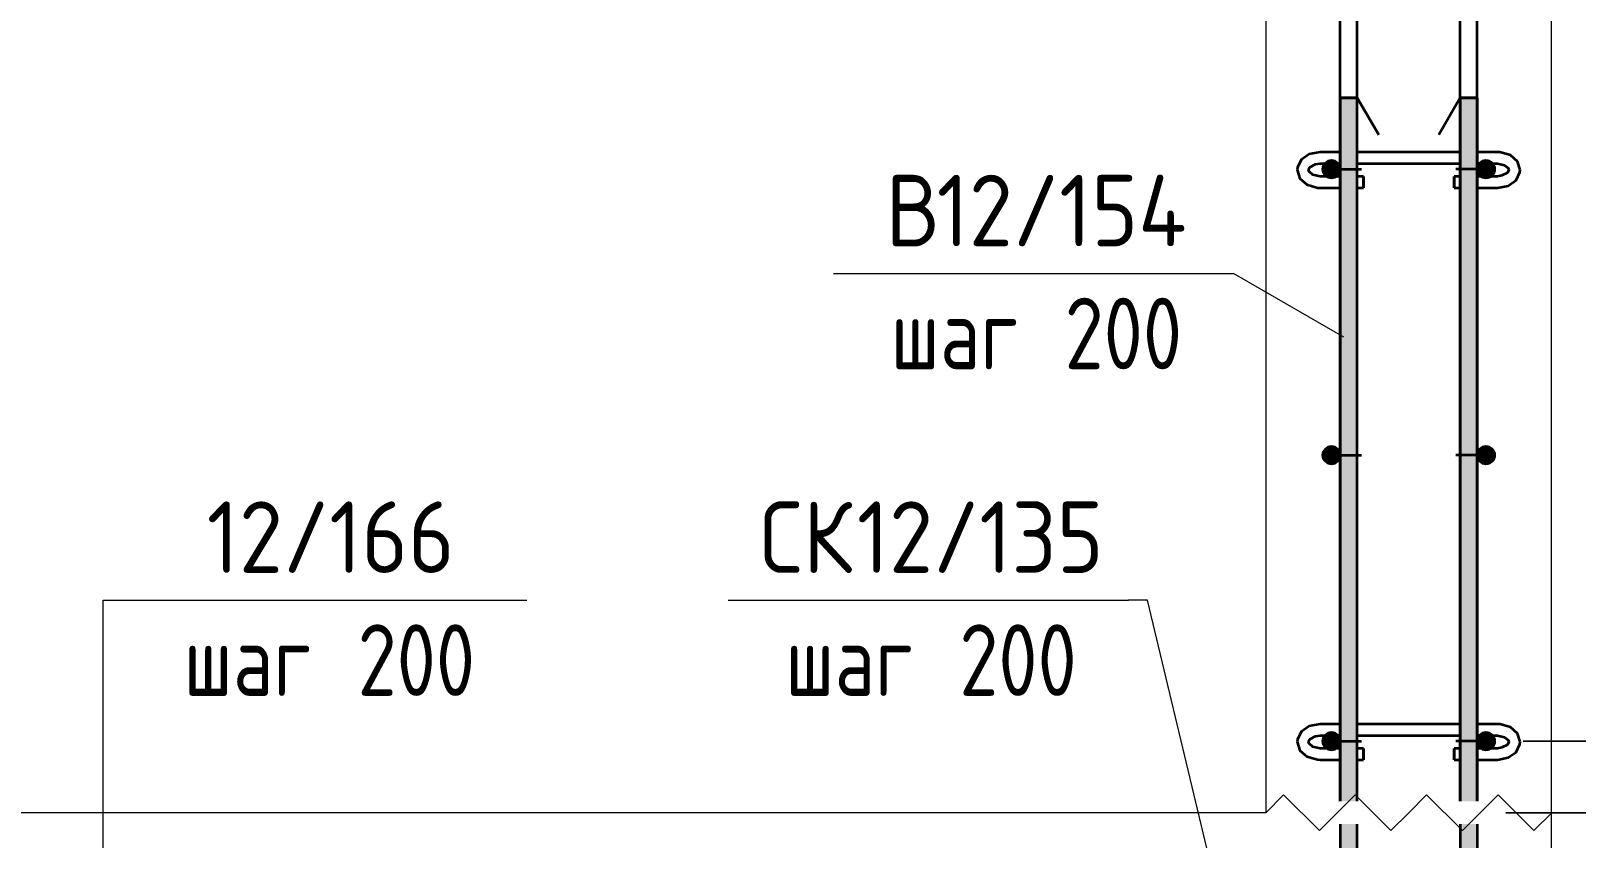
# Model space of a CAD drawing. Header units: millimetres. Extents: x 2384 to 38512, y -3571 to 48684.
# Drawn here: x 32509 to 33589, y -2588 to -2023 of the extents above; entities that cross this region are included whole.
import ezdxf

# ---------------------------------------------------------------- set-up
doc = ezdxf.new("R2010")
doc.units = ezdxf.units.MM
for name, color, linetype, lineweight in [('AA_Dim', 7, 'Continuous', 9), ('AA_Dim-20', 7, 'Continuous', 9), ('AA_Oformlenie', 7, 'Continuous', 9), ('AA_Vinoska', 7, 'Continuous', 9), ('AF_Stena_Опалубка', 253, 'Continuous', 20), ('KR_Armatura', 7, 'Continuous', 20), ('KR_Armatura_Tonkie', 7, 'Continuous', 20), ('KR_Fundament', 7, 'Continuous', 20)]:
    doc.layers.add(name, color=color, linetype=linetype, lineweight=lineweight)
doc.styles.add('ISOCPEUR_1', font='isocpeur.ttf', dxfattribs={"width": 0.9, "height": 50})
doc.styles.add('ISOCPEUR_2', font='isocpeur.ttf', dxfattribs={"width": 0.8, "height": 50})
doc.dimstyles.new('00_Точн_3_знака__прозр_', dxfattribs={"dimscale": 304.8, "dimtxt": 49.799059, "dimasz": 0.111549, "dimexe": 0.098425, "dimexo": 0.065617, "dimgap": 0.006562, "dimtad": 1, "dimdec": 3, "dimrnd": 0.001, "dimdsep": 46, "dimtxsty": 'ISOCPEUR_1', "dimblk1": 'OBLIQUE', "dimblk2": 'OBLIQUE', "dimsah": 1, "dimcen": 0.09, "dimdle": 0.098425, "dimazin": 0, "dimtfac": 1, "dimtdec": 4, "dimtix": 1, "dimtmove": 1, "dimatfit": 3, "dimfxl": 1, "dimtvp": 1, "dimtolj": 1, "dimtzin": 0, "dimlwd": 18, "dimlwe": 18, "dimarcsym": 2})
doc.dimstyles.new('00_Точн_3_знака__прозр__1', dxfattribs={"dimscale": 304.8, "dimtxt": 49.799059, "dimasz": 0.111549, "dimexe": 0.098425, "dimexo": 0.065617, "dimgap": 0.006562, "dimtad": 1, "dimdec": 3, "dimrnd": 0.001, "dimdsep": 46, "dimtxsty": 'ISOCPEUR_1', "dimblk1": 'OBLIQUE', "dimblk2": 'OBLIQUE', "dimsah": 1, "dimcen": 0.09, "dimdle": 0.098425, "dimazin": 0, "dimtfac": 1, "dimtdec": 4, "dimtix": 1, "dimtmove": 0, "dimatfit": 3, "dimfxl": 1, "dimtvp": 1, "dimtolj": 1, "dimtzin": 0, "dimlwd": 18, "dimlwe": 18, "dimarcsym": 2})

# ---------------------------------------------------------------- blocks, each defined once
blk = doc.blocks.new('265_Выпуск П одной длины _НесАрм_РабПлоск_ - В1 _d12_ t200-3748919-Сечение 10')
at = {"layer": 'KR_Armatura_Tonkie', "lineweight": 35}
h = blk.add_hatch(color=256, dxfattribs=at)
h.paths.add_polyline_path([(5368.1, -2776), (5374.1, -2776), (5373.9, -2621.2), (5373.7, -2621), (5372, -2617.6), (5371.7, -2616), (5372.3, -2613.9), (5373, -2612.2), (5374.1, -2610.1), (5373.9, -2578), (5362.1, -2578), (5362.3, -2610.8), (5362.3, -2610.8), (5364.1, -2614.4), (5364.4, -2616), (5363.8, -2618.1), (5363.5, -2619), (5362.1, -2621.9), (5362.3, -2776), (5366.5, -2776)])
h.paths.add_polyline_path([(5367.6, -2562), (5374.1, -2562), (5373.9, -2070), (5362.1, -2070), (5362.3, -2562), (5366.5, -2562)])
h = blk.add_hatch(color=256, dxfattribs=at)
h.paths.add_polyline_path([(5447, -2776), (5456.4, -2776), (5456.4, -2651.8), (5457.3, -2644), (5457.9, -2643.5), (5458.1, -2641.1), (5457.9, -2578), (5446.1, -2578), (5446.3, -2623), (5447.2, -2626.2), (5448.2, -2631.8), (5447.8, -2636.3), (5446.7, -2638.2), (5446.3, -2639.6), (5446.2, -2639.8), (5446.1, -2640.7), (5446.3, -2776), (5446.9, -2776)])
h.paths.add_polyline_path([(5455.1, -2562), (5458.1, -2562), (5457.9, -2070), (5446.1, -2070), (5446.3, -2562), (5454.6, -2562)])
for points in [[(5404.1, -2818), (5404.1, -2806), (5396.3, -2805), (5388.6, -2801.7), (5382.8, -2797.2), (5378.1, -2791), (5375.1, -2783.8), (5373.9, -2776), (5362.1, -2776), (5363.5, -2786.9), (5367.7, -2797), (5375, -2806.2), (5375.2, -2806.2), (5378.9, -2807.7), (5388.5, -2812), (5391.9, -2813.9), (5398.9, -2816.6), (5400.9, -2817.2), (5400.9, -2817.4), (5403.2, -2817.9)], [(5416.1, -2818), (5427.6, -2816.3), (5428.5, -2814.3), (5434.7, -2811.3), (5438.2, -2810.9), (5445.2, -2803.5), (5448.1, -2800.3), (5449.1, -2798.9), (5451.3, -2794.3), (5454.5, -2787.4), (5455.8, -2783.1), (5456.3, -2780.3), (5456.3, -2776), (5446.1, -2776), (5445, -2783.8), (5441.7, -2791.4), (5437.3, -2797.2), (5431.1, -2802), (5423.8, -2805), (5416.1, -2806.2), (5416.1, -2817.8)], [(5404.1, -2818), (5416.1, -2817.8), (5416.1, -2806), (5404.1, -2806.2), (5404.1, -2817.8)]]:
    blk.add_hatch(color=256, dxfattribs=at).paths.add_polyline_path(points)
for p, q in [((5362.1, -2070), (5362.1, -2562)), ((5362.1, -2070), (5368.1, -2070)), ((5373.9, -2070), (5362.3, -2070)), ((5368.1, -2070), (5369.6, -2070)), ((5369.6, -2070), (5374.1, -2070)), ((5374.1, -2562), (5374.1, -2070)), ((5374.1, -2070), (5389.1, -2096)), ((5446.1, -2070), (5431.1, -2096)), ((5446.1, -2070), (5446.1, -2562)), ((5446.1, -2070), (5458.1, -2070)), ((5457.9, -2070), (5446.3, -2070)), ((5458.1, -2562), (5458.1, -2070)), ((5362.1, -2578), (5362.1, -2610)), ((5374.1, -2610), (5374.1, -2578)), ((5446.1, -2578), (5446.1, -2610)), ((5458.1, -2610), (5458.1, -2578)), ((5362.1, -2610), (5362.1, -2611.4)), ((5374.1, -2611.4), (5374.1, -2610)), ((5446.1, -2610), (5446.1, -2622)), ((5458.1, -2622), (5458.1, -2610)), ((5362.1, -2620.6), (5362.1, -2622)), ((5362.1, -2622), (5362.1, -2776)), ((5374.1, -2622), (5374.1, -2620.6)), ((5374.1, -2776), (5374.1, -2622)), ((5446.1, -2622), (5446.1, -2623.5)), ((5458.1, -2646.3), (5458.1, -2622)), ((5446.1, -2637.7), (5446.1, -2776)), ((5375.3, -2806), (5377.1, -2807.8)), ((5416.1, -2806), (5404.1, -2806)), ((5404.1, -2818), (5416.1, -2818))]:
    blk.add_line(p, q, dxfattribs=at)
at = {"layer": 'KR_Armatura_Tonkie', "lineweight": 35, "flags": 128}
for points in [[(5362.1, -2776), (5364, -2788.7), (5369.7, -2800.2), (5375.3, -2806)], [(5404.1, -2806), (5393.4, -2804), (5384.1, -2798.4), (5377.5, -2789.9), (5374.3, -2779.5), (5374.1, -2776)], [(5446.1, -2776), (5444.1, -2786.7), (5438.5, -2795.9), (5430, -2802.6), (5419.6, -2805.8), (5416.1, -2806)], [(5444.7, -2806), (5449.5, -2801.4), (5455.6, -2790.1), (5456, -2788)], [(5416.1, -2818), (5428.7, -2816), (5440.3, -2810.3), (5444.7, -2806)], [(5393.1, -2816.2), (5402.5, -2818), (5404.1, -2818)]]:
    blk.add_lwpolyline(points, dxfattribs=at)
blk = doc.blocks.new('265_Выпуск П одной длины _НесАрм_РабПлоск_ - В1 _d12_ t200-V97-Сечение 10')
at = {"layer": 'KR_Armatura_Tonkie', "lineweight": 35}
for p, q in [((5362.1, -2070), (5362.1, -2562)), ((5373.9, -2070), (5362.3, -2070)), ((5362.3, -2070), (5373.9, -2070)), ((5374.1, -2562), (5374.1, -2070)), ((5374.1, -2070), (5389.1, -2096)), ((5446.1, -2070), (5431.1, -2096)), ((5446.1, -2070), (5446.1, -2562)), ((5446.3, -2070), (5457.9, -2070)), ((5457.9, -2070), (5446.3, -2070)), ((5458.1, -2562), (5458.1, -2070)), ((5362.1, -2578), (5362.1, -2610)), ((5374.1, -2610), (5374.1, -2578)), ((5446.1, -2578), (5446.1, -2610)), ((5458.1, -2610), (5458.1, -2578)), ((5446.1, -2610), (5446.1, -2621)), ((5458.1, -2622), (5458.1, -2610)), ((5362.1, -2622), (5362.1, -2776)), ((5374.1, -2776), (5374.1, -2622)), ((5458.1, -2639.8), (5458.1, -2622)), ((5446.1, -2641.9), (5446.1, -2776)), ((5446.1, -2776), (5444.3, -2785.5)), ((5377, -2788.5), (5374.7, -2781)), ((5443.3, -2788), (5439.3, -2794.5)), ((5383.7, -2797.9), (5377.8, -2790.3)), ((5437.9, -2796.4), (5430.4, -2802.3)), ((5392, -2803.2), (5385.5, -2799.3)), ((5404.1, -2806), (5394.5, -2804.3)), ((5416.1, -2806), (5404.1, -2806)), ((5428.5, -2803), (5421, -2805.3)), ((5404.1, -2818), (5416.1, -2818))]:
    blk.add_line(p, q, dxfattribs=at)
at = {"layer": 'KR_Armatura_Tonkie', "lineweight": 35, "flags": 128}
for points in [[(5363.9, -2787.8), (5364, -2788.7), (5365.4, -2791.4)], [(5369, -2798.7), (5369.7, -2800.2), (5371.6, -2802.1)]]:
    blk.add_lwpolyline(points, dxfattribs=at)
blk = doc.blocks.new('261_Шпилька массив _НесАрм_РабПлоск_ - 8 А240-3919096-Сечение 10')
at = {"layer": 'KR_Armatura_Tonkie', "lineweight": 35}
for p, q in [((5361.9, -2108), (5348.1, -2108)), ((5348.1, -2116), (5351.6, -2116)), ((5360.5, -2116), (5361.9, -2116)), ((5446.1, -2108), (5374.1, -2108)), ((5374.1, -2116), (5446.1, -2116)), ((5472.1, -2108), (5458.1, -2108)), ((5458.1, -2116), (5459.6, -2116)), ((5468.5, -2116), (5472.1, -2116)), ((5352.8, -2125), (5348.1, -2125)), ((5361.9, -2125), (5359.3, -2125)), ((5378.4, -2125), (5374.1, -2125)), ((5378.4, -2125), (5378.4, -2131.8)), ((5378.4, -2126.2), (5378.4, -2125.1)), ((5378.4, -2132.8), (5378.4, -2126.2)), ((5446.1, -2125), (5441.8, -2125)), ((5441.8, -2131.8), (5441.8, -2125)), ((5441.8, -2125.1), (5441.8, -2126.2)), ((5441.8, -2126.2), (5441.8, -2127.9)), ((5441.8, -2128.1), (5441.8, -2132.8)), ((5460.8, -2125), (5458.1, -2125)), ((5472.1, -2125), (5467.3, -2125)), ((5348.1, -2133), (5361.9, -2133)), ((5374.1, -2133), (5378.4, -2133)), ((5378.4, -2131.8), (5378.4, -2133)), ((5441.8, -2133), (5441.8, -2131.8)), ((5441.8, -2133), (5446.1, -2133)), ((5458.1, -2133), (5472.1, -2133)), ((5361.9, -2508), (5348.1, -2508)), ((5348.1, -2516), (5351.6, -2516)), ((5360.5, -2516), (5361.9, -2516)), ((5446.1, -2508), (5374.1, -2508)), ((5374.1, -2516), (5446.1, -2516)), ((5472.1, -2508), (5458.1, -2508)), ((5458.1, -2516), (5459.6, -2516)), ((5468.5, -2516), (5472.1, -2516)), ((5352.8, -2525), (5348.1, -2525)), ((5361.9, -2525), (5359.3, -2525)), ((5378.4, -2525), (5374.1, -2525)), ((5378.4, -2525), (5378.4, -2531.8)), ((5378.4, -2526.2), (5378.4, -2525.1)), ((5378.4, -2532.8), (5378.4, -2526.2)), ((5446.1, -2525), (5441.8, -2525)), ((5441.8, -2531.8), (5441.8, -2525)), ((5441.8, -2525.1), (5441.8, -2526.2)), ((5441.8, -2526.2), (5441.8, -2532.8)), ((5460.8, -2525), (5458.1, -2525)), ((5472.1, -2525), (5467.3, -2525)), ((5348.1, -2533), (5362.1, -2533)), ((5374.1, -2533), (5378.4, -2533)), ((5378.4, -2531.8), (5378.4, -2533)), ((5441.8, -2533), (5441.8, -2531.8)), ((5441.8, -2533), (5446.1, -2533)), ((5458.1, -2533), (5472.1, -2533))]:
    blk.add_line(p, q, dxfattribs=at)
at = {"layer": 'KR_Armatura_Tonkie', "lineweight": 35, "flags": 128}
for points in [[(5348.1, -2108), (5340.5, -2109.5), (5334.9, -2113.4), (5332.2, -2118.9), (5332.1, -2120.5)], [(5340.1, -2120.5), (5341, -2118.5), (5344.8, -2116.4), (5348.1, -2116)], [(5488.1, -2120.5), (5486.2, -2114.6), (5481.2, -2110.2), (5473.9, -2108.1), (5472.1, -2108)], [(5472.1, -2116), (5477.1, -2117.1), (5479.7, -2119.3), (5480.1, -2120.5)], [(5332.1, -2120.5), (5333.9, -2126.4), (5338.9, -2130.8), (5346.2, -2132.9), (5348.1, -2133)], [(5348.1, -2125), (5343, -2123.9), (5340.4, -2121.7), (5340.1, -2120.5)], [(5472.1, -2133), (5479.6, -2131.5), (5485.3, -2127.6), (5487.9, -2122.1), (5488.1, -2120.5)], [(5480.1, -2120.5), (5479.1, -2122.5), (5475.3, -2124.5), (5472.1, -2125)], [(5348.1, -2508), (5340.5, -2509.5), (5334.9, -2513.4), (5332.2, -2518.9), (5332.1, -2520.5)], [(5340.1, -2520.5), (5341, -2518.5), (5344.8, -2516.4), (5348.1, -2516)], [(5488.1, -2520.5), (5486.2, -2514.6), (5481.2, -2510.2), (5473.9, -2508.1), (5472.1, -2508)], [(5472.1, -2516), (5477.1, -2517.1), (5479.7, -2519.3), (5480.1, -2520.5)], [(5332.1, -2520.5), (5333.9, -2526.4), (5338.9, -2530.8), (5346.2, -2532.9), (5348.1, -2533)], [(5348.1, -2525), (5343, -2523.9), (5340.4, -2521.7), (5340.1, -2520.5)], [(5472.1, -2533), (5479.6, -2531.5), (5485.3, -2527.6), (5487.9, -2522.1), (5488.1, -2520.5)], [(5480.1, -2520.5), (5479.1, -2522.5), (5475.3, -2524.5), (5472.1, -2525)]]:
    blk.add_lwpolyline(points, dxfattribs=at)
blk = doc.blocks.new('350_Стержень П торец СК-СГ _НесАрм_РабПлоск_ - 350_Стержень П торец СК-СГ _НесАрм_РабПлоск_-V101-Сечение 10')
at = {"layer": 'KR_Armatura_Tonkie', "lineweight": 35}
for points in [[(5356.1, -926), (5357.6, -925.8), (5359.1, -925.2), (5360.3, -924.2), (5361.3, -923), (5361.9, -920.9), (5362.1, -920), (5361.9, -918.4), (5361.3, -917), (5359.8, -915.4), (5359.1, -914.8), (5357.6, -914.2), (5356.1, -914), (5354.5, -914.2), (5353.1, -914.8), (5351.8, -915.8), (5350.9, -917), (5350.3, -918.4), (5350.1, -920), (5350.3, -921.6), (5350.9, -923), (5352.3, -924.6), (5353.1, -925.2), (5354.5, -925.8)], [(5356.1, -926), (5357.6, -925.8), (5359.1, -925.2), (5360.3, -924.2), (5361.3, -923), (5361.9, -920.9), (5362.1, -920), (5361.9, -918.4), (5361.3, -917), (5359.8, -915.4), (5359.1, -914.8), (5357.6, -914.2), (5356.1, -914), (5354.5, -914.2), (5353.1, -914.8), (5351.8, -915.8), (5350.9, -917), (5350.3, -918.4), (5350.1, -920), (5350.3, -921.6), (5350.9, -923), (5352.3, -924.6), (5353.1, -925.2), (5354.5, -925.8)], [(5464.1, -926), (5465.6, -925.8), (5467.7, -924.7), (5468.3, -924.2), (5469.3, -923), (5469.9, -921.6), (5470.1, -920), (5469.9, -918.4), (5469.3, -917), (5467.7, -915.3), (5467.1, -914.8), (5465.6, -914.2), (5464.1, -914), (5462.5, -914.2), (5461.1, -914.8), (5459.8, -915.8), (5458.9, -917), (5458.3, -918.4), (5458.1, -920.3), (5458.3, -921.6), (5458.9, -923), (5459.8, -924.2), (5461.1, -925.2), (5462.5, -925.8)], [(5464.1, -926), (5465.6, -925.8), (5467.7, -924.7), (5468.3, -924.2), (5469.3, -923), (5469.9, -921.6), (5470.1, -920), (5469.9, -918.4), (5469.3, -917), (5467.7, -915.3), (5467.1, -914.8), (5465.6, -914.2), (5464.1, -914), (5462.5, -914.2), (5461.1, -914.8), (5459.8, -915.8), (5458.9, -917), (5458.3, -918.4), (5458.1, -920.3), (5458.3, -921.6), (5458.9, -923), (5459.8, -924.2), (5461.1, -925.2), (5462.5, -925.8)]]:
    blk.add_hatch(color=256, dxfattribs=at).paths.add_polyline_path(points)
at = {"layer": 'AA_Oformlenie'}
for centre, start, end in [((5356.1, -920), 90, 270), ((5356.1, -920), 270, 90), ((5464.1, -920), 90, 270), ((5464.1, -920), 270, 90)]:
    blk.add_arc(centre, 6, start, end, dxfattribs=at)
at = {"layer": 'KR_Armatura_Tonkie', "lineweight": 35}
for p, q in [((5362.1, -920), (5374.1, -920)), ((5374.1, -920), (5377.1, -920)), ((5446.1, -920), (5443.1, -920)), ((5458.1, -920), (5446.1, -920))]:
    blk.add_line(p, q, dxfattribs=at)
for centre in [(5356.1, -920), (5464.1, -920)]:
    blk.add_circle(centre, 6, dxfattribs=at)
for centre, start, end in [((5356.1, -920), 0, 180), ((5464.1, -920), 0, 180), ((5356.1, -920), 180, 0), ((5464.1, -920), 180, 360)]:
    blk.add_arc(centre, 6, start, end, dxfattribs=at)
blk = doc.blocks.new('Последовательность узлов - 3мм масшт20 маскировка-904226-Сечение 10')
at = {"layer": 'AA_Oformlenie'}
for p, q in [((5310.1, -2570), (5322.6, -2557.5)), ((5347.6, -2582.5), (5322.6, -2557.5)), ((5360.1, -2570), (5372.6, -2557.5)), ((5397.6, -2582.5), (5372.6, -2557.5)), ((5410.1, -2570), (5422.6, -2557.5)), ((5447.6, -2582.5), (5422.6, -2557.5)), ((5460.1, -2570), (5472.6, -2557.5)), ((5497.6, -2582.5), (5472.6, -2557.5)), ((5360.1, -2570), (5347.6, -2582.5)), ((5410.1, -2570), (5397.6, -2582.5)), ((5460.1, -2570), (5447.6, -2582.5)), ((5510.1, -2570), (5497.6, -2582.5))]:
    blk.add_line(p, q, dxfattribs=at)
blk = doc.blocks.new('DIMBLOCK197-Сечение 10')
at = {"layer": 'AA_Dim-20', "lineweight": 18}
for p, q in [((33875.1, -2540), (33875.1, -2610)), ((33592.2, -2570), (33905.1, -2570)), ((33875.1, -2570), (33592.2, -2570)), ((34014.1, -2636.5), (33875.1, -2590)), ((33542.2, -2610), (33905.1, -2610)), ((33875.1, -2610), (33542.2, -2610)), ((34014.1, -2807.8), (34014.1, -2636.5))]:
    blk.add_line(p, q, dxfattribs=at)
at = {"layer": 'AA_Dim-20', "lineweight": 30}
for p, q in [((33875.1, -2570), (33858.1, -2553)), ((33875.1, -2570), (33892.1, -2587)), ((33875.1, -2610), (33858.1, -2593)), ((33875.1, -2610), (33892.1, -2627))]:
    blk.add_line(p, q, dxfattribs=at)
at = {"layer": 'AA_Dim-20', "color": 0, "lineweight": 18, "insert": (33946.8, -2807.8), "char_height": 50, "width": 181.575, "attachment_point": 1, "rotation": 90, "line_spacing_factor": 1.149209, "style": 'ISOCPEUR_1'}
blk.add_mtext('з.с.40', dxfattribs=at)
blk = doc.blocks.new('_Oblique')
at = {"color": 0, "linetype": 'ByBlock', "lineweight": -2}
blk.add_line((-0.5, -0.5), (0.5, 0.5), dxfattribs=at)
blk = doc.blocks.new('DIMBLOCK200-Сечение 10')
at = {"layer": 'AA_Dim-20', "lineweight": 18}
for p, q in [((34188.4, -2540), (34188.4, -2900)), ((33540.2, -2570), (34218.4, -2570)), ((34188.4, -2570), (33540.2, -2570)), ((33592.2, -2870), (34218.4, -2870)), ((34188.4, -2870), (33592.2, -2870))]:
    blk.add_line(p, q, dxfattribs=at)
at = {"layer": 'AA_Dim-20', "lineweight": 30}
for p, q in [((34188.4, -2570), (34171.4, -2553)), ((34188.4, -2570), (34205.4, -2587)), ((34188.4, -2870), (34171.4, -2853)), ((34188.4, -2870), (34205.4, -2887))]:
    blk.add_line(p, q, dxfattribs=at)
at = {"layer": 'AA_Dim-20', "color": 0, "lineweight": 18, "insert": (34121.1, -2767.4), "char_height": 50, "width": 113.772, "attachment_point": 1, "rotation": 90, "line_spacing_factor": 1.149209, "style": 'ISOCPEUR_1'}
blk.add_mtext('300', dxfattribs=at)
blk = doc.blocks.new('DIMBLOCK209-Сечение 10')
at = {"layer": 'AA_Dim-20', "lineweight": 30}
for p, q in [((33875.1, -1320), (33858.1, -1303)), ((33875.1, -1320), (33892.1, -1337)), ((33875.1, -2520), (33858.1, -2503)), ((33875.1, -2520), (33892.1, -2537))]:
    blk.add_line(p, q, dxfattribs=at)
at = {"layer": 'AA_Dim-20', "lineweight": 18}
for p, q in [((33552.2, -1320), (33905.1, -1320)), ((33875.1, -1320), (33552.2, -1320)), ((33875.1, -1320), (33875.1, -2520)), ((33552.2, -2520), (33905.1, -2520)), ((33875.1, -2520), (33552.2, -2520))]:
    blk.add_line(p, q, dxfattribs=at)
at = {"layer": 'AA_Dim-20', "color": 0, "lineweight": 18, "insert": (33807.8, -2073.7), "char_height": 50, "width": 368.896, "attachment_point": 1, "rotation": 90, "line_spacing_factor": 1.149209, "style": 'ISOCPEUR_1'}
blk.add_mtext('200х6=1200', dxfattribs=at)
blk = doc.blocks.new('DIMBLOCK210-Сечение 10')
at = {"layer": 'AA_Dim-20', "lineweight": 18}
for p, q in [((33875.1, -2416.7), (33875.1, -2499.9)), ((33875.1, -2499.9), (33875.1, -2545)), ((33552.2, -2520), (33905.1, -2520)), ((33875.1, -2520), (33552.2, -2520)), ((33875.1, -2520), (33875.1, -2600)), ((33592.2, -2570), (33905.1, -2570)), ((33875.1, -2570), (33592.2, -2570))]:
    blk.add_line(p, q, dxfattribs=at)
at = {"layer": 'AA_Dim-20', "lineweight": 30}
for p, q in [((33875.1, -2520), (33858.1, -2503)), ((33875.1, -2520), (33892.1, -2537)), ((33875.1, -2570), (33858.1, -2553)), ((33875.1, -2570), (33892.1, -2587))]:
    blk.add_line(p, q, dxfattribs=at)
at = {"layer": 'AA_Dim-20', "color": 0, "lineweight": 18, "insert": (33807.8, -2479.9), "char_height": 50, "width": 75.848, "attachment_point": 1, "rotation": 90, "line_spacing_factor": 1.149209, "style": 'ISOCPEUR_1'}
blk.add_mtext('50', dxfattribs=at)
blk = doc.blocks.new('042_М_Арматуры - Диам длина поз _ Комментарий-2260297-Сечение 10')
at = {"layer": 'AA_Vinoska'}
blk.add_line((4076.2, -175), (4356.2, -175), dxfattribs=at)

msp = doc.modelspace()

# ---------------------------------------------------------------- hatches: boundary and pattern name
at = {"layer": 'KR_Armatura'}
h = msp.add_hatch(color=256, dxfattribs=at)
edge = h.paths.add_edge_path()
edge.add_arc((33418.2, -2120), 6, 0, 360)
h = msp.add_hatch(color=256, dxfattribs=at)
edge = h.paths.add_edge_path()
edge.add_arc((33418.2, -2120), 6, 0, 360)
for points in [[(33418.2, -2126), (33423.3961, -2123), (33423.3961, -2117), (33418.2, -2114), (33413.0038, -2117), (33413.0038, -2123), (33414.4655, -2123.8439)], [(33418.2, -2126), (33423.3961, -2123), (33423.3961, -2117), (33418.2, -2114), (33413.0038, -2117), (33413.0038, -2123), (33414.4655, -2123.8439)], [(33526.2, -2126), (33531.3961, -2123), (33531.3961, -2117), (33526.2, -2114), (33521.0038, -2117), (33521.0038, -2123)], [(33526.2, -2126), (33531.3961, -2123), (33531.3961, -2117), (33526.2, -2114), (33521.0038, -2117), (33521.0038, -2123)], [(33418.2, -2326), (33423.3961, -2323), (33423.3961, -2317), (33418.2, -2314), (33413.0038, -2317), (33413.0038, -2323), (33414.4655, -2323.8439)], [(33418.2, -2326), (33423.3961, -2323), (33423.3961, -2317), (33418.2, -2314), (33413.0038, -2317), (33413.0038, -2323), (33414.4655, -2323.8439)], [(33526.2, -2326), (33531.3961, -2323), (33531.3961, -2317), (33526.2, -2314), (33521.0038, -2317), (33521.0038, -2323)], [(33526.2, -2326), (33531.3961, -2323), (33531.3961, -2317), (33526.2, -2314), (33521.0038, -2317), (33521.0038, -2323)], [(33418.2, -2526), (33423.3961, -2523), (33423.3961, -2517), (33418.2, -2514), (33413.0038, -2517), (33413.0038, -2523), (33414.4655, -2523.8439)], [(33418.2, -2526), (33423.3961, -2523), (33423.3961, -2517), (33418.2, -2514), (33413.0038, -2517), (33413.0038, -2523), (33414.4655, -2523.8439)], [(33526.2, -2526), (33531.3961, -2523), (33531.3961, -2517), (33526.2, -2514), (33521.0038, -2517), (33521.0038, -2523)], [(33526.2, -2526), (33531.3961, -2523), (33531.3961, -2517), (33526.2, -2514), (33521.0038, -2517), (33521.0038, -2523)]]:
    msp.add_hatch(color=256, dxfattribs=at).paths.add_polyline_path(points)
h = msp.add_hatch(color=256, dxfattribs=at)
edge = h.paths.add_edge_path()
edge.add_arc((33526.2, -2120), 6, 0, 360)
h = msp.add_hatch(color=256, dxfattribs=at)
edge = h.paths.add_edge_path()
edge.add_arc((33526.2, -2120), 6, 0, 360)
h = msp.add_hatch(color=256, dxfattribs=at)
edge = h.paths.add_edge_path()
edge.add_arc((33418.2, -2320), 6, 0, 360)
h = msp.add_hatch(color=256, dxfattribs=at)
edge = h.paths.add_edge_path()
edge.add_arc((33418.2, -2320), 6, 0, 360)
h = msp.add_hatch(color=256, dxfattribs=at)
edge = h.paths.add_edge_path()
edge.add_arc((33526.2, -2320), 6, 0, 360)
h = msp.add_hatch(color=256, dxfattribs=at)
edge = h.paths.add_edge_path()
edge.add_arc((33526.2, -2320), 6, 0, 360)
h = msp.add_hatch(color=256, dxfattribs=at)
edge = h.paths.add_edge_path()
edge.add_arc((33418.2, -2520), 6, 0, 360)
h = msp.add_hatch(color=256, dxfattribs=at)
edge = h.paths.add_edge_path()
edge.add_arc((33418.2, -2520), 6, 0, 360)
h = msp.add_hatch(color=256, dxfattribs=at)
edge = h.paths.add_edge_path()
edge.add_arc((33526.2, -2520), 6, 0, 360)
h = msp.add_hatch(color=256, dxfattribs=at)
edge = h.paths.add_edge_path()
edge.add_arc((33526.2, -2520), 6, 0, 360)

# ---------------------------------------------------------------- linework, layer by layer
at = {"layer": 'AA_Vinoska'}
for p, q in [((33426.8529, -2237.519), (33349.767, -2192.9875)), ((32559.1615, -2421.3907), (32575.2421, -2421.3907)), ((32559.1615, -2615.6983), (32559.1615, -2421.3907)), ((33289.49, -2421.3907), (33276.0895, -2421.3907)), ((33335.0518, -2611.6782), (33289.49, -2421.3907))]:
    msp.add_line(p, q, dxfattribs=at)
at = {"layer": 'AF_Stena_Опалубка'}
for p, q in [((33372.2, 0), (33372.2, -2570)), ((33572.2, -2570), (33572.2, 0))]:
    msp.add_line(p, q, dxfattribs=at)
at = {"layer": 'KR_Armatura'}
for p, q in [((33418.2, -2114), (33413.0038, -2117)), ((33418.2, -2114), (33413.0038, -2117)), ((33413.0038, -2117), (33413.0038, -2123)), ((33413.0038, -2117), (33413.0038, -2123)), ((33423.3961, -2117), (33418.2, -2114)), ((33423.3961, -2117), (33418.2, -2114)), ((33423.3961, -2123), (33423.3961, -2117)), ((33423.3961, -2123), (33423.3961, -2117)), ((33526.2, -2114), (33521.0038, -2117)), ((33526.2, -2114), (33521.0038, -2117)), ((33521.0038, -2117), (33521.0038, -2123)), ((33521.0038, -2117), (33521.0038, -2123)), ((33531.3961, -2117), (33526.2, -2114)), ((33531.3961, -2117), (33526.2, -2114)), ((33531.3961, -2123), (33531.3961, -2117)), ((33531.3961, -2123), (33531.3961, -2117)), ((33413.0038, -2123), (33414.4655, -2123.8439)), ((33413.0038, -2123), (33414.4655, -2123.8439)), ((33414.4655, -2123.8439), (33418.2, -2126)), ((33414.4655, -2123.8439), (33418.2, -2126)), ((33418.2, -2126), (33423.3961, -2123)), ((33418.2, -2126), (33423.3961, -2123)), ((33521.0038, -2123), (33526.2, -2126)), ((33521.0038, -2123), (33526.2, -2126)), ((33526.2, -2126), (33531.3961, -2123)), ((33526.2, -2126), (33531.3961, -2123)), ((33418.2, -2314), (33413.0038, -2317)), ((33418.2, -2314), (33413.0038, -2317)), ((33413.0038, -2317), (33413.0038, -2323)), ((33413.0038, -2317), (33413.0038, -2323)), ((33413.0038, -2323), (33414.4655, -2323.8439)), ((33413.0038, -2323), (33414.4655, -2323.8439)), ((33423.3961, -2317), (33418.2, -2314)), ((33423.3961, -2317), (33418.2, -2314)), ((33418.2, -2326), (33423.3961, -2323)), ((33418.2, -2326), (33423.3961, -2323)), ((33423.3961, -2323), (33423.3961, -2317)), ((33423.3961, -2323), (33423.3961, -2317)), ((33526.2, -2314), (33521.0038, -2317)), ((33526.2, -2314), (33521.0038, -2317)), ((33521.0038, -2317), (33521.0038, -2323)), ((33521.0038, -2317), (33521.0038, -2323)), ((33521.0038, -2323), (33526.2, -2326)), ((33521.0038, -2323), (33526.2, -2326)), ((33531.3961, -2317), (33526.2, -2314)), ((33531.3961, -2317), (33526.2, -2314)), ((33526.2, -2326), (33531.3961, -2323)), ((33526.2, -2326), (33531.3961, -2323)), ((33531.3961, -2323), (33531.3961, -2317)), ((33531.3961, -2323), (33531.3961, -2317)), ((33414.4655, -2323.8439), (33418.2, -2326)), ((33414.4655, -2323.8439), (33418.2, -2326)), ((33418.2, -2514), (33413.0038, -2517)), ((33418.2, -2514), (33413.0038, -2517)), ((33413.0038, -2517), (33413.0038, -2523)), ((33413.0038, -2517), (33413.0038, -2523)), ((33423.3961, -2517), (33418.2, -2514)), ((33423.3961, -2517), (33418.2, -2514)), ((33423.3961, -2523), (33423.3961, -2517)), ((33423.3961, -2523), (33423.3961, -2517)), ((33526.2, -2514), (33521.0038, -2517)), ((33526.2, -2514), (33521.0038, -2517)), ((33521.0038, -2517), (33521.0038, -2523)), ((33521.0038, -2517), (33521.0038, -2523)), ((33531.3961, -2517), (33526.2, -2514)), ((33531.3961, -2517), (33526.2, -2514)), ((33531.3961, -2523), (33531.3961, -2517)), ((33531.3961, -2523), (33531.3961, -2517)), ((33413.0038, -2523), (33414.4655, -2523.8439)), ((33413.0038, -2523), (33414.4655, -2523.8439)), ((33414.4655, -2523.8439), (33418.2, -2526)), ((33414.4655, -2523.8439), (33418.2, -2526)), ((33418.2, -2526), (33423.3961, -2523)), ((33418.2, -2526), (33423.3961, -2523)), ((33521.0038, -2523), (33526.2, -2526)), ((33521.0038, -2523), (33526.2, -2526)), ((33526.2, -2526), (33531.3961, -2523)), ((33526.2, -2526), (33531.3961, -2523))]:
    msp.add_line(p, q, dxfattribs=at)
for centre in [(33418.2, -2120), (33418.2, -2120), (33526.2, -2120), (33526.2, -2120), (33418.2, -2320), (33418.2, -2320), (33526.2, -2320), (33526.2, -2320), (33418.2, -2520), (33418.2, -2520), (33526.2, -2520), (33526.2, -2520)]:
    msp.add_circle(centre, 6, dxfattribs=at)
at = {"layer": 'KR_Armatura_Tonkie', "lineweight": 35}
for p, q in [((33424.2, -2562), (33424.2, -30)), ((33436.2, -2562), (33436.2, -30)), ((33508.2, -2562), (33508.2, -30)), ((33520.2, -2562), (33520.2, -30))]:
    msp.add_line(p, q, dxfattribs=at)
at = {"layer": 'KR_Fundament'}
for p, q in [((33372.2, -2570), (32072.2002, -2570)), ((33572.2, -2870), (33572.2, -2570))]:
    msp.add_line(p, q, dxfattribs=at)

# ---------------------------------------------------------------- block references
at = {"layer": 'AA_Oformlenie'}
msp.add_blockref('Последовательность узлов - 3мм масшт20 маскировка-904226-Сечение 10', (28062.1383, 0), dxfattribs=at)
at = {"layer": 'AA_Vinoska'}
for p in [(28993.613, -2018.0034), (28499.0881, -2246.4066), (28919.9355, -2246.4066)]:
    msp.add_blockref('042_М_Арматуры - Диам длина поз _ Комментарий-2260297-Сечение 10', p, dxfattribs=at)
at = {"layer": 'KR_Armatura_Tonkie', "lineweight": 35}
for name, p in [('261_Шпилька массив _НесАрм_РабПлоск_ - 8 А240-3919096-Сечение 10', (28062.1383, 0)), ('265_Выпуск П одной длины _НесАрм_РабПлоск_ - В1 _d12_ t200-3748919-Сечение 10', (28062.1383, 0)), ('265_Выпуск П одной длины _НесАрм_РабПлоск_ - В1 _d12_ t200-V97-Сечение 10', (28062.1383, 0)), ('350_Стержень П торец СК-СГ _НесАрм_РабПлоск_ - 350_Стержень П торец СК-СГ _НесАрм_РабПлоск_-V101-Сечение 10', (28062.1383, -1200)), ('350_Стержень П торец СК-СГ _НесАрм_РабПлоск_ - 350_Стержень П торец СК-СГ _НесАрм_РабПлоск_-V101-Сечение 10', (28062.1383, -1400)), ('350_Стержень П торец СК-СГ _НесАрм_РабПлоск_ - 350_Стержень П торец СК-СГ _НесАрм_РабПлоск_-V101-Сечение 10', (28062.1383, -1600))]:
    msp.add_blockref(name, p, dxfattribs=at)

# ---------------------------------------------------------------- texts
at = {"layer": 'AA_Vinoska', "char_height": 50, "attachment_point": 1}
for s, insert, width, style in [('\\fISOCPEUR|b0|i0|c204|p34|;\\W.9;В', (33106.3698, -2123.9055), 43.291125, 'ISOCPEUR_1'), ('12/154', (33142.0886, -2123.9055), 215.012587, 'ISOCPEUR_1'), (' 200', (33206.1081, -2209.8865), 133.4008, 'ISOCPEUR_2'), ('шаг', (33109.7998, -2209.8865), 116.7257, 'ISOCPEUR_2'), ('12/166', (32631.5549, -2352.3087), 210.683475, 'ISOCPEUR_1'), ('СК', (33018.3823, -2352.3087), 82.253137, 'ISOCPEUR_1'), ('12/135', (33086.2479, -2352.3087), 210.683475, 'ISOCPEUR_1'), (' 200', (32711.5832, -2438.2897), 133.4008, 'ISOCPEUR_2'), (' 200', (33132.4306, -2438.2897), 133.4008, 'ISOCPEUR_2'), ('шаг', (32615.2749, -2438.2897), 116.7257, 'ISOCPEUR_2'), ('шаг', (33036.1223, -2438.2897), 116.7257, 'ISOCPEUR_2')]:
    msp.add_mtext(s, dxfattribs=dict(at, insert=insert, width=width, style=style))

# ---------------------------------------------------------------- dimensions: what is measured, and where the dimension line sits
at = {"layer": 'AA_Dim', "lineweight": 18}
for base, p1, p2, override, picture, middle in [((33875.145, -2520), (33532.2, -1320), (33532.2, -2520), {"dimpost": '200х6=<>', "dimfxl": 1200}, 'DIMBLOCK209-Сечение 10', (33848.145, -1920)), ((34188.3795, -2870), (33520.2, -2570), (33572.2, -2870), {"dimpost": '<>', "dimfxl": 304.473316}, 'DIMBLOCK200-Сечение 10', (34161.3795, -2720))]:
    dim = msp.add_linear_dim(base=base, p1=p1, p2=p2, angle=90, dimstyle='00_Точн_3_знака__прозр__1', override=override, dxfattribs=at)
    dim.commit()
    dim.dimension.update_dxf_attribs({"geometry": picture, "text_midpoint": middle})
for base, p1, p2, override, picture, middle in [((33875.145, -2570), (33532.2, -2520), (33572.2, -2570), {"dimpost": '<>', "dimfxl": 64.031242}, 'DIMBLOCK210-Сечение 10', (33841.1556, -2441.9504)), ((33875.145, -2610), (33572.2, -2570), (33522.2, -2610), {"dimpost": 'з.с.<>', "dimfxl": 64.031242}, 'DIMBLOCK197-Сечение 10', (33980.1303, -2717.0187))]:
    dim = msp.add_linear_dim(base=base, p1=p1, p2=p2, angle=90, dimstyle='00_Точн_3_знака__прозр_', override=override, dxfattribs=at)
    dim.commit()
    dim.dimension.update_dxf_attribs({"geometry": picture, "text_midpoint": middle, "dimtype": 160, "text_rotation": 90})

doc.saveas('drawing.dxf')
